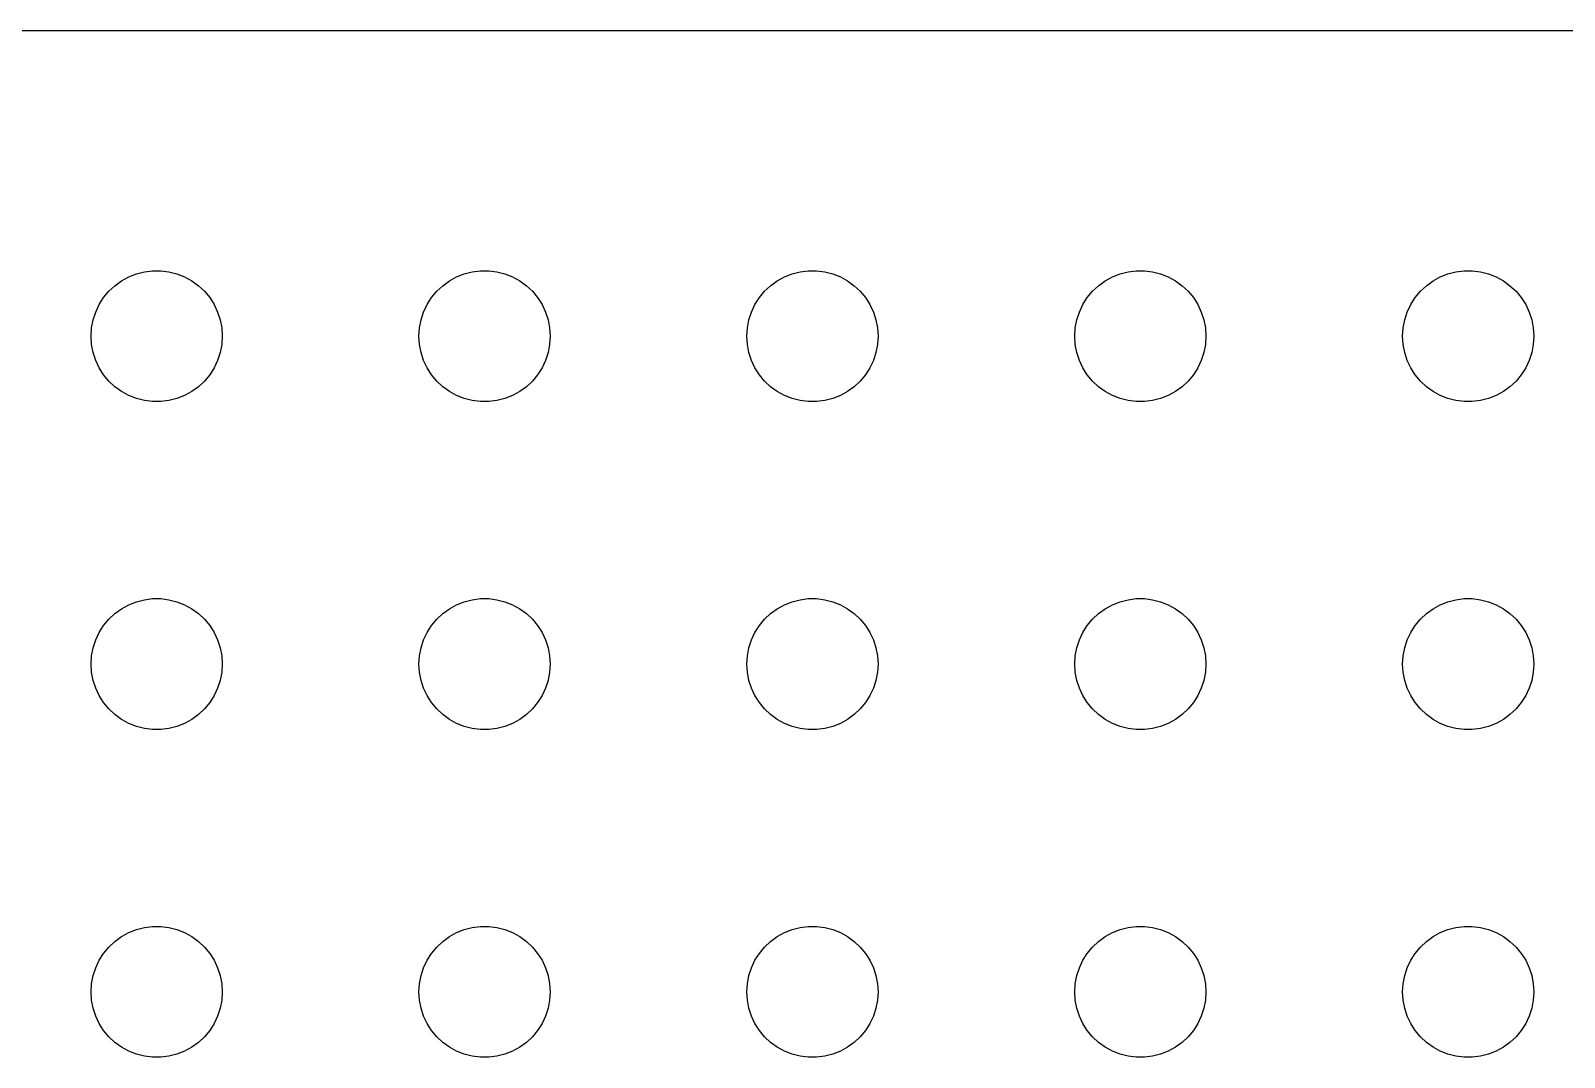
# Model space of a CAD drawing. Header units: metres. Extents: x -134 to 134, y 176 to 394.
# Drawn here: x 64.62 to 99.7, y 256.5 to 279.99 of the extents above; entities that cross this region are included whole.
import ezdxf

# ---------------------------------------------------------------- set-up
doc = ezdxf.new("R2010")
doc.units = ezdxf.units.M

msp = doc.modelspace()

# ---------------------------------------------------------------- linework, layer by layer
for p, q in [((129.814, 279.99), (-129.814, 279.99)), ((66.6963, 274.266), (66.8613, 274.357)), ((66.8613, 274.357), (67.0365, 274.427)), ((67.0365, 274.427), (67.2189, 274.473)), ((67.2189, 274.473), (67.4058, 274.497)), ((67.4058, 274.497), (67.5942, 274.497)), ((67.5942, 274.497), (67.7811, 274.473)), ((67.7811, 274.473), (67.9635, 274.427)), ((67.9635, 274.427), (68.1387, 274.357)), ((68.1387, 274.357), (68.3037, 274.266)), ((74.1963, 274.266), (74.3613, 274.357)), ((74.3613, 274.357), (74.5365, 274.427)), ((74.5365, 274.427), (74.7189, 274.473)), ((74.7189, 274.473), (74.9058, 274.497)), ((74.9058, 274.497), (75.0942, 274.497)), ((75.0942, 274.497), (75.2811, 274.473)), ((75.2811, 274.473), (75.4635, 274.427)), ((75.4635, 274.427), (75.6387, 274.357)), ((75.6387, 274.357), (75.8037, 274.266)), ((81.6963, 274.266), (81.8613, 274.357)), ((81.8613, 274.357), (82.0365, 274.427)), ((82.0365, 274.427), (82.2189, 274.473)), ((82.2189, 274.473), (82.4058, 274.497)), ((82.4058, 274.497), (82.5942, 274.497)), ((82.5942, 274.497), (82.7811, 274.473)), ((82.7811, 274.473), (82.9635, 274.427)), ((82.9635, 274.427), (83.1387, 274.357)), ((83.1387, 274.357), (83.3037, 274.266)), ((89.1963, 274.266), (89.3613, 274.357)), ((89.3613, 274.357), (89.5365, 274.427)), ((89.5365, 274.427), (89.7189, 274.473)), ((89.7189, 274.473), (89.9058, 274.497)), ((89.9058, 274.497), (90.0942, 274.497)), ((90.0942, 274.497), (90.2811, 274.473)), ((90.2811, 274.473), (90.4635, 274.427)), ((90.4635, 274.427), (90.6387, 274.357)), ((90.6387, 274.357), (90.8037, 274.266)), ((96.6963, 274.266), (96.8613, 274.357)), ((96.8613, 274.357), (97.0365, 274.427)), ((97.0365, 274.427), (97.2189, 274.473)), ((97.2189, 274.473), (97.4058, 274.497)), ((97.4058, 274.497), (97.5942, 274.497)), ((97.5942, 274.497), (97.7811, 274.473)), ((97.7811, 274.473), (97.9635, 274.427)), ((97.9635, 274.427), (98.1387, 274.357)), ((98.1387, 274.357), (98.3037, 274.266)), ((66.2865, 273.882), (66.4065, 274.027)), ((66.4065, 274.027), (66.5439, 274.156)), ((66.5439, 274.156), (66.6963, 274.266)), ((68.3037, 274.266), (68.4561, 274.156)), ((68.4561, 274.156), (68.5934, 274.027)), ((68.5934, 274.027), (68.7135, 273.882)), ((73.7865, 273.882), (73.9065, 274.027)), ((73.9065, 274.027), (74.0439, 274.156)), ((74.0439, 274.156), (74.1963, 274.266)), ((75.8037, 274.266), (75.9561, 274.156)), ((75.9561, 274.156), (76.0934, 274.027)), ((76.0934, 274.027), (76.2135, 273.882)), ((81.2865, 273.882), (81.4065, 274.027)), ((81.4065, 274.027), (81.5439, 274.156)), ((81.5439, 274.156), (81.6963, 274.266)), ((83.3037, 274.266), (83.4561, 274.156)), ((83.4561, 274.156), (83.5934, 274.027)), ((83.5934, 274.027), (83.7135, 273.882)), ((88.7865, 273.882), (88.9065, 274.027)), ((88.9065, 274.027), (89.0439, 274.156)), ((89.0439, 274.156), (89.1963, 274.266)), ((90.8037, 274.266), (90.9561, 274.156)), ((90.9561, 274.156), (91.0934, 274.027)), ((91.0934, 274.027), (91.2135, 273.882)), ((96.2865, 273.882), (96.4065, 274.027)), ((96.4065, 274.027), (96.5439, 274.156)), ((96.5439, 274.156), (96.6963, 274.266)), ((98.3037, 274.266), (98.4561, 274.156)), ((98.4561, 274.156), (98.5934, 274.027)), ((98.5934, 274.027), (98.7135, 273.882)), ((66.1053, 273.552), (66.1855, 273.723)), ((66.1855, 273.723), (66.2865, 273.882)), ((68.7135, 273.882), (68.8145, 273.723)), ((68.8145, 273.723), (68.8947, 273.552)), ((73.6053, 273.552), (73.6855, 273.723)), ((73.6855, 273.723), (73.7865, 273.882)), ((76.2135, 273.882), (76.3145, 273.723)), ((76.3145, 273.723), (76.3947, 273.552)), ((81.1053, 273.552), (81.1855, 273.723)), ((81.1855, 273.723), (81.2865, 273.882)), ((83.7135, 273.882), (83.8145, 273.723)), ((83.8145, 273.723), (83.8947, 273.552)), ((88.6053, 273.552), (88.6855, 273.723)), ((88.6855, 273.723), (88.7865, 273.882)), ((91.2135, 273.882), (91.3145, 273.723)), ((91.3145, 273.723), (91.3947, 273.552)), ((96.1053, 273.552), (96.1855, 273.723)), ((96.1855, 273.723), (96.2865, 273.882)), ((98.7135, 273.882), (98.8145, 273.723)), ((98.8145, 273.723), (98.8947, 273.552)), ((66.0118, 273.188), (66.0471, 273.373)), ((66.0471, 273.373), (66.1053, 273.552)), ((68.8947, 273.552), (68.9529, 273.373)), ((68.9529, 273.373), (68.9882, 273.188)), ((73.5118, 273.188), (73.5471, 273.373)), ((73.5471, 273.373), (73.6053, 273.552)), ((76.3947, 273.552), (76.4529, 273.373)), ((76.4529, 273.373), (76.4882, 273.188)), ((81.0118, 273.188), (81.0471, 273.373)), ((81.0471, 273.373), (81.1053, 273.552)), ((83.8947, 273.552), (83.9529, 273.373)), ((83.9529, 273.373), (83.9882, 273.188)), ((88.5118, 273.188), (88.5471, 273.373)), ((88.5471, 273.373), (88.6053, 273.552)), ((91.3947, 273.552), (91.4529, 273.373)), ((91.4529, 273.373), (91.4882, 273.188)), ((96.0118, 273.188), (96.0471, 273.373)), ((96.0471, 273.373), (96.1053, 273.552)), ((98.8947, 273.552), (98.9529, 273.373)), ((98.9529, 273.373), (98.9882, 273.188)), ((66, 273), (66.0118, 273.188)), ((66.0118, 272.812), (66, 273)), ((68.9882, 273.188), (69, 273)), ((69, 273), (68.9882, 272.812)), ((73.5, 273), (73.5118, 273.188)), ((73.5118, 272.812), (73.5, 273)), ((76.4882, 273.188), (76.5, 273)), ((76.5, 273), (76.4882, 272.812)), ((81, 273), (81.0118, 273.188)), ((81.0118, 272.812), (81, 273)), ((83.9882, 273.188), (84, 273)), ((84, 273), (83.9882, 272.812)), ((88.5, 273), (88.5118, 273.188)), ((88.5118, 272.812), (88.5, 273)), ((91.4882, 273.188), (91.5, 273)), ((91.5, 273), (91.4882, 272.812)), ((96, 273), (96.0118, 273.188)), ((96.0118, 272.812), (96, 273)), ((98.9882, 273.188), (99, 273)), ((99, 273), (98.9882, 272.812)), ((66.0471, 272.627), (66.0118, 272.812)), ((66.1053, 272.448), (66.0471, 272.627)), ((68.9529, 272.627), (68.8947, 272.448)), ((68.9882, 272.812), (68.9529, 272.627)), ((73.5471, 272.627), (73.5118, 272.812)), ((73.6053, 272.448), (73.5471, 272.627)), ((76.4529, 272.627), (76.3947, 272.448)), ((76.4882, 272.812), (76.4529, 272.627)), ((81.0471, 272.627), (81.0118, 272.812)), ((81.1053, 272.448), (81.0471, 272.627)), ((83.9529, 272.627), (83.8947, 272.448)), ((83.9882, 272.812), (83.9529, 272.627)), ((88.5471, 272.627), (88.5118, 272.812)), ((88.6053, 272.448), (88.5471, 272.627)), ((91.4529, 272.627), (91.3947, 272.448)), ((91.4882, 272.812), (91.4529, 272.627)), ((96.0471, 272.627), (96.0118, 272.812)), ((96.1053, 272.448), (96.0471, 272.627)), ((98.9529, 272.627), (98.8947, 272.448)), ((98.9882, 272.812), (98.9529, 272.627)), ((66.1855, 272.277), (66.1053, 272.448)), ((66.2865, 272.118), (66.1855, 272.277)), ((68.8145, 272.277), (68.7135, 272.118)), ((68.8947, 272.448), (68.8145, 272.277)), ((73.6855, 272.277), (73.6053, 272.448)), ((73.7865, 272.118), (73.6855, 272.277)), ((76.3145, 272.277), (76.2135, 272.118)), ((76.3947, 272.448), (76.3145, 272.277)), ((81.1855, 272.277), (81.1053, 272.448)), ((81.2865, 272.118), (81.1855, 272.277)), ((83.8145, 272.277), (83.7135, 272.118)), ((83.8947, 272.448), (83.8145, 272.277)), ((88.6855, 272.277), (88.6053, 272.448)), ((88.7865, 272.118), (88.6855, 272.277)), ((91.3145, 272.277), (91.2135, 272.118)), ((91.3947, 272.448), (91.3145, 272.277)), ((96.1855, 272.277), (96.1053, 272.448)), ((96.2865, 272.118), (96.1855, 272.277)), ((98.8145, 272.277), (98.7135, 272.118)), ((98.8947, 272.448), (98.8145, 272.277)), ((66.4065, 271.973), (66.2865, 272.118)), ((66.5439, 271.844), (66.4065, 271.973)), ((68.5934, 271.973), (68.4561, 271.844)), ((68.7135, 272.118), (68.5934, 271.973)), ((73.9065, 271.973), (73.7865, 272.118)), ((74.0439, 271.844), (73.9065, 271.973)), ((76.0934, 271.973), (75.9561, 271.844)), ((76.2135, 272.118), (76.0934, 271.973)), ((81.4065, 271.973), (81.2865, 272.118)), ((81.5439, 271.844), (81.4065, 271.973)), ((83.5934, 271.973), (83.4561, 271.844)), ((83.7135, 272.118), (83.5934, 271.973)), ((88.9065, 271.973), (88.7865, 272.118)), ((89.0439, 271.844), (88.9065, 271.973)), ((91.0934, 271.973), (90.9561, 271.844)), ((91.2135, 272.118), (91.0934, 271.973)), ((96.4065, 271.973), (96.2865, 272.118)), ((96.5439, 271.844), (96.4065, 271.973)), ((98.5934, 271.973), (98.4561, 271.844)), ((98.7135, 272.118), (98.5934, 271.973)), ((66.6963, 271.734), (66.5439, 271.844)), ((66.8613, 271.643), (66.6963, 271.734)), ((67.0365, 271.573), (66.8613, 271.643)), ((67.2189, 271.527), (67.0365, 271.573)), ((67.9635, 271.573), (67.7811, 271.527)), ((68.1387, 271.643), (67.9635, 271.573)), ((68.3037, 271.734), (68.1387, 271.643)), ((68.4561, 271.844), (68.3037, 271.734)), ((74.1963, 271.734), (74.0439, 271.844)), ((74.3613, 271.643), (74.1963, 271.734)), ((74.5365, 271.573), (74.3613, 271.643)), ((74.7189, 271.527), (74.5365, 271.573)), ((75.4635, 271.573), (75.2811, 271.527)), ((75.6387, 271.643), (75.4635, 271.573)), ((75.8037, 271.734), (75.6387, 271.643)), ((75.9561, 271.844), (75.8037, 271.734)), ((81.6963, 271.734), (81.5439, 271.844)), ((81.8613, 271.643), (81.6963, 271.734)), ((82.0365, 271.573), (81.8613, 271.643)), ((82.2189, 271.527), (82.0365, 271.573)), ((82.9635, 271.573), (82.7811, 271.527)), ((83.1387, 271.643), (82.9635, 271.573)), ((83.3037, 271.734), (83.1387, 271.643)), ((83.4561, 271.844), (83.3037, 271.734)), ((89.1963, 271.734), (89.0439, 271.844)), ((89.3613, 271.643), (89.1963, 271.734)), ((89.5365, 271.573), (89.3613, 271.643)), ((89.7189, 271.527), (89.5365, 271.573)), ((90.4635, 271.573), (90.2811, 271.527)), ((90.6387, 271.643), (90.4635, 271.573)), ((90.8037, 271.734), (90.6387, 271.643)), ((90.9561, 271.844), (90.8037, 271.734)), ((96.6963, 271.734), (96.5439, 271.844)), ((96.8613, 271.643), (96.6963, 271.734)), ((97.0365, 271.573), (96.8613, 271.643)), ((97.2189, 271.527), (97.0365, 271.573)), ((97.9635, 271.573), (97.7811, 271.527)), ((98.1387, 271.643), (97.9635, 271.573)), ((98.3037, 271.734), (98.1387, 271.643)), ((98.4561, 271.844), (98.3037, 271.734)), ((67.4058, 271.503), (67.2189, 271.527)), ((67.5942, 271.503), (67.4058, 271.503)), ((67.7811, 271.527), (67.5942, 271.503)), ((74.9058, 271.503), (74.7189, 271.527)), ((75.0942, 271.503), (74.9058, 271.503)), ((75.2811, 271.527), (75.0942, 271.503)), ((82.4058, 271.503), (82.2189, 271.527)), ((82.5942, 271.503), (82.4058, 271.503)), ((82.7811, 271.527), (82.5942, 271.503)), ((89.9058, 271.503), (89.7189, 271.527)), ((90.0942, 271.503), (89.9058, 271.503)), ((90.2811, 271.527), (90.0942, 271.503)), ((97.4058, 271.503), (97.2189, 271.527)), ((97.5942, 271.503), (97.4058, 271.503)), ((97.7811, 271.527), (97.5942, 271.503)), ((67.0365, 266.927), (67.2189, 266.973)), ((67.2189, 266.973), (67.4058, 266.997)), ((67.4058, 266.997), (67.5942, 266.997)), ((67.5942, 266.997), (67.7811, 266.973)), ((67.7811, 266.973), (67.9635, 266.927)), ((74.5365, 266.927), (74.7189, 266.973)), ((74.7189, 266.973), (74.9058, 266.997)), ((74.9058, 266.997), (75.0942, 266.997)), ((75.0942, 266.997), (75.2811, 266.973)), ((75.2811, 266.973), (75.4635, 266.927)), ((82.0365, 266.927), (82.2189, 266.973)), ((82.2189, 266.973), (82.4058, 266.997)), ((82.4058, 266.997), (82.5942, 266.997)), ((82.5942, 266.997), (82.7811, 266.973)), ((82.7811, 266.973), (82.9635, 266.927)), ((89.5365, 266.927), (89.7189, 266.973)), ((89.7189, 266.973), (89.9058, 266.997)), ((89.9058, 266.997), (90.0942, 266.997)), ((90.0942, 266.997), (90.2811, 266.973)), ((90.2811, 266.973), (90.4635, 266.927)), ((97.0365, 266.927), (97.2189, 266.973)), ((97.2189, 266.973), (97.4058, 266.997)), ((97.4058, 266.997), (97.5942, 266.997)), ((97.5942, 266.997), (97.7811, 266.973)), ((97.7811, 266.973), (97.9635, 266.927)), ((66.4065, 266.527), (66.5439, 266.656)), ((66.5439, 266.656), (66.6963, 266.766)), ((66.6963, 266.766), (66.8613, 266.857)), ((66.8613, 266.857), (67.0365, 266.927)), ((67.9635, 266.927), (68.1387, 266.857)), ((68.1387, 266.857), (68.3037, 266.766)), ((68.3037, 266.766), (68.4561, 266.656)), ((68.4561, 266.656), (68.5934, 266.527)), ((73.9065, 266.527), (74.0439, 266.656)), ((74.0439, 266.656), (74.1963, 266.766)), ((74.1963, 266.766), (74.3613, 266.857)), ((74.3613, 266.857), (74.5365, 266.927)), ((75.4635, 266.927), (75.6387, 266.857)), ((75.6387, 266.857), (75.8037, 266.766)), ((75.8037, 266.766), (75.9561, 266.656)), ((75.9561, 266.656), (76.0934, 266.527)), ((81.4065, 266.527), (81.5439, 266.656)), ((81.5439, 266.656), (81.6963, 266.766)), ((81.6963, 266.766), (81.8613, 266.857)), ((81.8613, 266.857), (82.0365, 266.927)), ((82.9635, 266.927), (83.1387, 266.857)), ((83.1387, 266.857), (83.3037, 266.766)), ((83.3037, 266.766), (83.4561, 266.656)), ((83.4561, 266.656), (83.5934, 266.527)), ((88.9065, 266.527), (89.0439, 266.656)), ((89.0439, 266.656), (89.1963, 266.766)), ((89.1963, 266.766), (89.3613, 266.857)), ((89.3613, 266.857), (89.5365, 266.927)), ((90.4635, 266.927), (90.6387, 266.857)), ((90.6387, 266.857), (90.8037, 266.766)), ((90.8037, 266.766), (90.9561, 266.656)), ((90.9561, 266.656), (91.0934, 266.527)), ((96.4065, 266.527), (96.5439, 266.656)), ((96.5439, 266.656), (96.6963, 266.766)), ((96.6963, 266.766), (96.8613, 266.857)), ((96.8613, 266.857), (97.0365, 266.927)), ((97.9635, 266.927), (98.1387, 266.857)), ((98.1387, 266.857), (98.3037, 266.766)), ((98.3037, 266.766), (98.4561, 266.656)), ((98.4561, 266.656), (98.5934, 266.527)), ((66.1855, 266.223), (66.2865, 266.382)), ((66.2865, 266.382), (66.4065, 266.527)), ((68.5934, 266.527), (68.7135, 266.382)), ((68.7135, 266.382), (68.8145, 266.223)), ((73.6855, 266.223), (73.7865, 266.382)), ((73.7865, 266.382), (73.9065, 266.527)), ((76.0934, 266.527), (76.2135, 266.382)), ((76.2135, 266.382), (76.3145, 266.223)), ((81.1855, 266.223), (81.2865, 266.382)), ((81.2865, 266.382), (81.4065, 266.527)), ((83.5934, 266.527), (83.7135, 266.382)), ((83.7135, 266.382), (83.8145, 266.223)), ((88.6855, 266.223), (88.7865, 266.382)), ((88.7865, 266.382), (88.9065, 266.527)), ((91.0934, 266.527), (91.2135, 266.382)), ((91.2135, 266.382), (91.3145, 266.223)), ((96.1855, 266.223), (96.2865, 266.382)), ((96.2865, 266.382), (96.4065, 266.527)), ((98.5934, 266.527), (98.7135, 266.382)), ((98.7135, 266.382), (98.8145, 266.223)), ((66.0471, 265.873), (66.1053, 266.052)), ((66.1053, 266.052), (66.1855, 266.223)), ((68.8145, 266.223), (68.8947, 266.052)), ((68.8947, 266.052), (68.9529, 265.873)), ((73.5471, 265.873), (73.6053, 266.052)), ((73.6053, 266.052), (73.6855, 266.223)), ((76.3145, 266.223), (76.3947, 266.052)), ((76.3947, 266.052), (76.4529, 265.873)), ((81.0471, 265.873), (81.1053, 266.052)), ((81.1053, 266.052), (81.1855, 266.223)), ((83.8145, 266.223), (83.8947, 266.052)), ((83.8947, 266.052), (83.9529, 265.873)), ((88.5471, 265.873), (88.6053, 266.052)), ((88.6053, 266.052), (88.6855, 266.223)), ((91.3145, 266.223), (91.3947, 266.052)), ((91.3947, 266.052), (91.4529, 265.873)), ((96.0471, 265.873), (96.1053, 266.052)), ((96.1053, 266.052), (96.1855, 266.223)), ((98.8145, 266.223), (98.8947, 266.052)), ((98.8947, 266.052), (98.9529, 265.873)), ((66, 265.5), (66.0118, 265.688)), ((66.0118, 265.688), (66.0471, 265.873)), ((68.9529, 265.873), (68.9882, 265.688)), ((68.9882, 265.688), (69, 265.5)), ((73.5, 265.5), (73.5118, 265.688)), ((73.5118, 265.688), (73.5471, 265.873)), ((76.4529, 265.873), (76.4882, 265.688)), ((76.4882, 265.688), (76.5, 265.5)), ((81, 265.5), (81.0118, 265.688)), ((81.0118, 265.688), (81.0471, 265.873)), ((83.9529, 265.873), (83.9882, 265.688)), ((83.9882, 265.688), (84, 265.5)), ((88.5, 265.5), (88.5118, 265.688)), ((88.5118, 265.688), (88.5471, 265.873)), ((91.4529, 265.873), (91.4882, 265.688)), ((91.4882, 265.688), (91.5, 265.5)), ((96, 265.5), (96.0118, 265.688)), ((96.0118, 265.688), (96.0471, 265.873)), ((98.9529, 265.873), (98.9882, 265.688)), ((98.9882, 265.688), (99, 265.5)), ((66.0118, 265.312), (66, 265.5)), ((66.0471, 265.127), (66.0118, 265.312)), ((68.9882, 265.312), (68.9529, 265.127)), ((69, 265.5), (68.9882, 265.312)), ((73.5118, 265.312), (73.5, 265.5)), ((73.5471, 265.127), (73.5118, 265.312)), ((76.4882, 265.312), (76.4529, 265.127)), ((76.5, 265.5), (76.4882, 265.312)), ((81.0118, 265.312), (81, 265.5)), ((81.0471, 265.127), (81.0118, 265.312)), ((83.9882, 265.312), (83.9529, 265.127)), ((84, 265.5), (83.9882, 265.312)), ((88.5118, 265.312), (88.5, 265.5)), ((88.5471, 265.127), (88.5118, 265.312)), ((91.4882, 265.312), (91.4529, 265.127)), ((91.5, 265.5), (91.4882, 265.312)), ((96.0118, 265.312), (96, 265.5)), ((96.0471, 265.127), (96.0118, 265.312)), ((98.9882, 265.312), (98.9529, 265.127)), ((99, 265.5), (98.9882, 265.312)), ((66.1053, 264.948), (66.0471, 265.127)), ((66.1855, 264.777), (66.1053, 264.948)), ((68.8947, 264.948), (68.8145, 264.777)), ((68.9529, 265.127), (68.8947, 264.948)), ((73.6053, 264.948), (73.5471, 265.127)), ((73.6855, 264.777), (73.6053, 264.948)), ((76.3947, 264.948), (76.3145, 264.777)), ((76.4529, 265.127), (76.3947, 264.948)), ((81.1053, 264.948), (81.0471, 265.127)), ((81.1855, 264.777), (81.1053, 264.948)), ((83.8947, 264.948), (83.8145, 264.777)), ((83.9529, 265.127), (83.8947, 264.948)), ((88.6053, 264.948), (88.5471, 265.127)), ((88.6855, 264.777), (88.6053, 264.948)), ((91.3947, 264.948), (91.3145, 264.777)), ((91.4529, 265.127), (91.3947, 264.948)), ((96.1053, 264.948), (96.0471, 265.127)), ((96.1855, 264.777), (96.1053, 264.948)), ((98.8947, 264.948), (98.8145, 264.777)), ((98.9529, 265.127), (98.8947, 264.948)), ((66.2865, 264.618), (66.1855, 264.777)), ((66.4065, 264.473), (66.2865, 264.618)), ((68.7135, 264.618), (68.5934, 264.473)), ((68.8145, 264.777), (68.7135, 264.618)), ((73.7865, 264.618), (73.6855, 264.777)), ((73.9065, 264.473), (73.7865, 264.618)), ((76.2135, 264.618), (76.0934, 264.473)), ((76.3145, 264.777), (76.2135, 264.618)), ((81.2865, 264.618), (81.1855, 264.777)), ((81.4065, 264.473), (81.2865, 264.618)), ((83.7135, 264.618), (83.5934, 264.473)), ((83.8145, 264.777), (83.7135, 264.618)), ((88.7865, 264.618), (88.6855, 264.777)), ((88.9065, 264.473), (88.7865, 264.618)), ((91.2135, 264.618), (91.0934, 264.473)), ((91.3145, 264.777), (91.2135, 264.618)), ((96.2865, 264.618), (96.1855, 264.777)), ((96.4065, 264.473), (96.2865, 264.618)), ((98.7135, 264.618), (98.5934, 264.473)), ((98.8145, 264.777), (98.7135, 264.618)), ((66.5439, 264.344), (66.4065, 264.473)), ((66.6963, 264.234), (66.5439, 264.344)), ((66.8613, 264.143), (66.6963, 264.234)), ((68.3037, 264.234), (68.1387, 264.143)), ((68.4561, 264.344), (68.3037, 264.234)), ((68.5934, 264.473), (68.4561, 264.344)), ((74.0439, 264.344), (73.9065, 264.473)), ((74.1963, 264.234), (74.0439, 264.344)), ((74.3613, 264.143), (74.1963, 264.234)), ((75.8037, 264.234), (75.6387, 264.143)), ((75.9561, 264.344), (75.8037, 264.234)), ((76.0934, 264.473), (75.9561, 264.344)), ((81.5439, 264.344), (81.4065, 264.473)), ((81.6963, 264.234), (81.5439, 264.344)), ((81.8613, 264.143), (81.6963, 264.234)), ((83.3037, 264.234), (83.1387, 264.143)), ((83.4561, 264.344), (83.3037, 264.234)), ((83.5934, 264.473), (83.4561, 264.344)), ((89.0439, 264.344), (88.9065, 264.473)), ((89.1963, 264.234), (89.0439, 264.344)), ((89.3613, 264.143), (89.1963, 264.234)), ((90.8037, 264.234), (90.6387, 264.143)), ((90.9561, 264.344), (90.8037, 264.234)), ((91.0934, 264.473), (90.9561, 264.344)), ((96.5439, 264.344), (96.4065, 264.473)), ((96.6963, 264.234), (96.5439, 264.344)), ((96.8613, 264.143), (96.6963, 264.234)), ((98.3037, 264.234), (98.1387, 264.143)), ((98.4561, 264.344), (98.3037, 264.234)), ((98.5934, 264.473), (98.4561, 264.344)), ((67.0365, 264.073), (66.8613, 264.143)), ((67.2189, 264.027), (67.0365, 264.073)), ((67.4058, 264.003), (67.2189, 264.027)), ((67.5942, 264.003), (67.4058, 264.003)), ((67.7811, 264.027), (67.5942, 264.003)), ((67.9635, 264.073), (67.7811, 264.027)), ((68.1387, 264.143), (67.9635, 264.073)), ((74.5365, 264.073), (74.3613, 264.143)), ((74.7189, 264.027), (74.5365, 264.073)), ((74.9058, 264.003), (74.7189, 264.027)), ((75.0942, 264.003), (74.9058, 264.003)), ((75.2811, 264.027), (75.0942, 264.003)), ((75.4635, 264.073), (75.2811, 264.027)), ((75.6387, 264.143), (75.4635, 264.073)), ((82.0365, 264.073), (81.8613, 264.143)), ((82.2189, 264.027), (82.0365, 264.073)), ((82.4058, 264.003), (82.2189, 264.027)), ((82.5942, 264.003), (82.4058, 264.003)), ((82.7811, 264.027), (82.5942, 264.003)), ((82.9635, 264.073), (82.7811, 264.027)), ((83.1387, 264.143), (82.9635, 264.073)), ((89.5365, 264.073), (89.3613, 264.143)), ((89.7189, 264.027), (89.5365, 264.073)), ((89.9058, 264.003), (89.7189, 264.027)), ((90.0942, 264.003), (89.9058, 264.003)), ((90.2811, 264.027), (90.0942, 264.003)), ((90.4635, 264.073), (90.2811, 264.027)), ((90.6387, 264.143), (90.4635, 264.073)), ((97.0365, 264.073), (96.8613, 264.143)), ((97.2189, 264.027), (97.0365, 264.073)), ((97.4058, 264.003), (97.2189, 264.027)), ((97.5942, 264.003), (97.4058, 264.003)), ((97.7811, 264.027), (97.5942, 264.003)), ((97.9635, 264.073), (97.7811, 264.027)), ((98.1387, 264.143), (97.9635, 264.073)), ((66.5439, 259.156), (66.6963, 259.266)), ((66.6963, 259.266), (66.8613, 259.357)), ((66.8613, 259.357), (67.0365, 259.427)), ((67.0365, 259.427), (67.2189, 259.473)), ((67.2189, 259.473), (67.4058, 259.497)), ((67.4058, 259.497), (67.5942, 259.497)), ((67.5942, 259.497), (67.7811, 259.473)), ((67.7811, 259.473), (67.9635, 259.427)), ((67.9635, 259.427), (68.1387, 259.357)), ((68.1387, 259.357), (68.3037, 259.266)), ((68.3037, 259.266), (68.4561, 259.156)), ((74.0439, 259.156), (74.1963, 259.266)), ((74.1963, 259.266), (74.3613, 259.357)), ((74.3613, 259.357), (74.5365, 259.427)), ((74.5365, 259.427), (74.7189, 259.473)), ((74.7189, 259.473), (74.9058, 259.497)), ((74.9058, 259.497), (75.0942, 259.497)), ((75.0942, 259.497), (75.2811, 259.473)), ((75.2811, 259.473), (75.4635, 259.427)), ((75.4635, 259.427), (75.6387, 259.357)), ((75.6387, 259.357), (75.8037, 259.266)), ((75.8037, 259.266), (75.9561, 259.156)), ((81.5439, 259.156), (81.6963, 259.266)), ((81.6963, 259.266), (81.8613, 259.357)), ((81.8613, 259.357), (82.0365, 259.427)), ((82.0365, 259.427), (82.2189, 259.473)), ((82.2189, 259.473), (82.4058, 259.497)), ((82.4058, 259.497), (82.5942, 259.497)), ((82.5942, 259.497), (82.7811, 259.473)), ((82.7811, 259.473), (82.9635, 259.427)), ((82.9635, 259.427), (83.1387, 259.357)), ((83.1387, 259.357), (83.3037, 259.266)), ((83.3037, 259.266), (83.4561, 259.156)), ((89.0439, 259.156), (89.1963, 259.266)), ((89.1963, 259.266), (89.3613, 259.357)), ((89.3613, 259.357), (89.5365, 259.427)), ((89.5365, 259.427), (89.7189, 259.473)), ((89.7189, 259.473), (89.9058, 259.497)), ((89.9058, 259.497), (90.0942, 259.497)), ((90.0942, 259.497), (90.2811, 259.473)), ((90.2811, 259.473), (90.4635, 259.427)), ((90.4635, 259.427), (90.6387, 259.357)), ((90.6387, 259.357), (90.8037, 259.266)), ((90.8037, 259.266), (90.9561, 259.156)), ((96.5439, 259.156), (96.6963, 259.266)), ((96.6963, 259.266), (96.8613, 259.357)), ((96.8613, 259.357), (97.0365, 259.427)), ((97.0365, 259.427), (97.2189, 259.473)), ((97.2189, 259.473), (97.4058, 259.497)), ((97.4058, 259.497), (97.5942, 259.497)), ((97.5942, 259.497), (97.7811, 259.473)), ((97.7811, 259.473), (97.9635, 259.427)), ((97.9635, 259.427), (98.1387, 259.357)), ((98.1387, 259.357), (98.3037, 259.266)), ((98.3037, 259.266), (98.4561, 259.156)), ((66.2865, 258.882), (66.4065, 259.027)), ((66.4065, 259.027), (66.5439, 259.156)), ((68.4561, 259.156), (68.5934, 259.027)), ((68.5934, 259.027), (68.7135, 258.882)), ((73.7865, 258.882), (73.9065, 259.027)), ((73.9065, 259.027), (74.0439, 259.156)), ((75.9561, 259.156), (76.0934, 259.027)), ((76.0934, 259.027), (76.2135, 258.882)), ((81.2865, 258.882), (81.4065, 259.027)), ((81.4065, 259.027), (81.5439, 259.156)), ((83.4561, 259.156), (83.5934, 259.027)), ((83.5934, 259.027), (83.7135, 258.882)), ((88.7865, 258.882), (88.9065, 259.027)), ((88.9065, 259.027), (89.0439, 259.156)), ((90.9561, 259.156), (91.0934, 259.027)), ((91.0934, 259.027), (91.2135, 258.882)), ((96.2865, 258.882), (96.4065, 259.027)), ((96.4065, 259.027), (96.5439, 259.156)), ((98.4561, 259.156), (98.5934, 259.027)), ((98.5934, 259.027), (98.7135, 258.882)), ((66.0471, 258.373), (66.1053, 258.552)), ((66.1053, 258.552), (66.1855, 258.723)), ((66.1855, 258.723), (66.2865, 258.882)), ((68.7135, 258.882), (68.8145, 258.723)), ((68.8145, 258.723), (68.8947, 258.552)), ((68.8947, 258.552), (68.9529, 258.373)), ((73.5471, 258.373), (73.6053, 258.552)), ((73.6053, 258.552), (73.6855, 258.723)), ((73.6855, 258.723), (73.7865, 258.882)), ((76.2135, 258.882), (76.3145, 258.723)), ((76.3145, 258.723), (76.3947, 258.552)), ((76.3947, 258.552), (76.4529, 258.373)), ((81.0471, 258.373), (81.1053, 258.552)), ((81.1053, 258.552), (81.1855, 258.723)), ((81.1855, 258.723), (81.2865, 258.882)), ((83.7135, 258.882), (83.8145, 258.723)), ((83.8145, 258.723), (83.8947, 258.552)), ((83.8947, 258.552), (83.9529, 258.373)), ((88.5471, 258.373), (88.6053, 258.552)), ((88.6053, 258.552), (88.6855, 258.723)), ((88.6855, 258.723), (88.7865, 258.882)), ((91.2135, 258.882), (91.3145, 258.723)), ((91.3145, 258.723), (91.3947, 258.552)), ((91.3947, 258.552), (91.4529, 258.373)), ((96.0471, 258.373), (96.1053, 258.552)), ((96.1053, 258.552), (96.1855, 258.723)), ((96.1855, 258.723), (96.2865, 258.882)), ((98.7135, 258.882), (98.8145, 258.723)), ((98.8145, 258.723), (98.8947, 258.552)), ((98.8947, 258.552), (98.9529, 258.373)), ((66.0118, 258.188), (66.0471, 258.373)), ((68.9529, 258.373), (68.9882, 258.188)), ((73.5118, 258.188), (73.5471, 258.373)), ((76.4529, 258.373), (76.4882, 258.188)), ((81.0118, 258.188), (81.0471, 258.373)), ((83.9529, 258.373), (83.9882, 258.188)), ((88.5118, 258.188), (88.5471, 258.373)), ((91.4529, 258.373), (91.4882, 258.188)), ((96.0118, 258.188), (96.0471, 258.373)), ((98.9529, 258.373), (98.9882, 258.188)), ((66, 258), (66.0118, 258.188)), ((66.0118, 257.812), (66, 258)), ((68.9882, 258.188), (69, 258)), ((69, 258), (68.9882, 257.812)), ((73.5, 258), (73.5118, 258.188)), ((73.5118, 257.812), (73.5, 258)), ((76.4882, 258.188), (76.5, 258)), ((76.5, 258), (76.4882, 257.812)), ((81, 258), (81.0118, 258.188)), ((81.0118, 257.812), (81, 258)), ((83.9882, 258.188), (84, 258)), ((84, 258), (83.9882, 257.812)), ((88.5, 258), (88.5118, 258.188)), ((88.5118, 257.812), (88.5, 258)), ((91.4882, 258.188), (91.5, 258)), ((91.5, 258), (91.4882, 257.812)), ((96, 258), (96.0118, 258.188)), ((96.0118, 257.812), (96, 258)), ((98.9882, 258.188), (99, 258)), ((99, 258), (98.9882, 257.812)), ((66.0471, 257.627), (66.0118, 257.812)), ((66.1053, 257.448), (66.0471, 257.627)), ((68.9529, 257.627), (68.8947, 257.448)), ((68.9882, 257.812), (68.9529, 257.627)), ((73.5471, 257.627), (73.5118, 257.812)), ((73.6053, 257.448), (73.5471, 257.627)), ((76.4529, 257.627), (76.3947, 257.448)), ((76.4882, 257.812), (76.4529, 257.627)), ((81.0471, 257.627), (81.0118, 257.812)), ((81.1053, 257.448), (81.0471, 257.627)), ((83.9529, 257.627), (83.8947, 257.448)), ((83.9882, 257.812), (83.9529, 257.627)), ((88.5471, 257.627), (88.5118, 257.812)), ((88.6053, 257.448), (88.5471, 257.627)), ((91.4529, 257.627), (91.3947, 257.448)), ((91.4882, 257.812), (91.4529, 257.627)), ((96.0471, 257.627), (96.0118, 257.812)), ((96.1053, 257.448), (96.0471, 257.627)), ((98.9529, 257.627), (98.8947, 257.448)), ((98.9882, 257.812), (98.9529, 257.627)), ((66.1855, 257.277), (66.1053, 257.448)), ((66.2865, 257.118), (66.1855, 257.277)), ((68.8145, 257.277), (68.7135, 257.118)), ((68.8947, 257.448), (68.8145, 257.277)), ((73.6855, 257.277), (73.6053, 257.448)), ((73.7865, 257.118), (73.6855, 257.277)), ((76.3145, 257.277), (76.2135, 257.118)), ((76.3947, 257.448), (76.3145, 257.277)), ((81.1855, 257.277), (81.1053, 257.448)), ((81.2865, 257.118), (81.1855, 257.277)), ((83.8145, 257.277), (83.7135, 257.118)), ((83.8947, 257.448), (83.8145, 257.277)), ((88.6855, 257.277), (88.6053, 257.448)), ((88.7865, 257.118), (88.6855, 257.277)), ((91.3145, 257.277), (91.2135, 257.118)), ((91.3947, 257.448), (91.3145, 257.277)), ((96.1855, 257.277), (96.1053, 257.448)), ((96.2865, 257.118), (96.1855, 257.277)), ((98.8145, 257.277), (98.7135, 257.118)), ((98.8947, 257.448), (98.8145, 257.277)), ((66.4065, 256.973), (66.2865, 257.118)), ((66.5439, 256.844), (66.4065, 256.973)), ((66.6963, 256.734), (66.5439, 256.844)), ((68.4561, 256.844), (68.3037, 256.734)), ((68.5934, 256.973), (68.4561, 256.844)), ((68.7135, 257.118), (68.5934, 256.973)), ((73.9065, 256.973), (73.7865, 257.118)), ((74.0439, 256.844), (73.9065, 256.973)), ((74.1963, 256.734), (74.0439, 256.844)), ((75.9561, 256.844), (75.8037, 256.734)), ((76.0934, 256.973), (75.9561, 256.844)), ((76.2135, 257.118), (76.0934, 256.973)), ((81.4065, 256.973), (81.2865, 257.118)), ((81.5439, 256.844), (81.4065, 256.973)), ((81.6963, 256.734), (81.5439, 256.844)), ((83.4561, 256.844), (83.3037, 256.734)), ((83.5934, 256.973), (83.4561, 256.844)), ((83.7135, 257.118), (83.5934, 256.973)), ((88.9065, 256.973), (88.7865, 257.118)), ((89.0439, 256.844), (88.9065, 256.973)), ((89.1963, 256.734), (89.0439, 256.844)), ((90.9561, 256.844), (90.8037, 256.734)), ((91.0934, 256.973), (90.9561, 256.844)), ((91.2135, 257.118), (91.0934, 256.973)), ((96.4065, 256.973), (96.2865, 257.118)), ((96.5439, 256.844), (96.4065, 256.973)), ((96.6963, 256.734), (96.5439, 256.844)), ((98.4561, 256.844), (98.3037, 256.734)), ((98.5934, 256.973), (98.4561, 256.844)), ((98.7135, 257.118), (98.5934, 256.973)), ((66.8613, 256.643), (66.6963, 256.734)), ((67.0365, 256.573), (66.8613, 256.643)), ((67.2189, 256.527), (67.0365, 256.573)), ((67.4058, 256.503), (67.2189, 256.527)), ((67.5942, 256.503), (67.4058, 256.503)), ((67.7811, 256.527), (67.5942, 256.503)), ((67.9635, 256.573), (67.7811, 256.527)), ((68.1387, 256.643), (67.9635, 256.573)), ((68.3037, 256.734), (68.1387, 256.643)), ((74.3613, 256.643), (74.1963, 256.734)), ((74.5365, 256.573), (74.3613, 256.643)), ((74.7189, 256.527), (74.5365, 256.573)), ((74.9058, 256.503), (74.7189, 256.527)), ((75.0942, 256.503), (74.9058, 256.503)), ((75.2811, 256.527), (75.0942, 256.503)), ((75.4635, 256.573), (75.2811, 256.527)), ((75.6387, 256.643), (75.4635, 256.573)), ((75.8037, 256.734), (75.6387, 256.643)), ((81.8613, 256.643), (81.6963, 256.734)), ((82.0365, 256.573), (81.8613, 256.643)), ((82.2189, 256.527), (82.0365, 256.573)), ((82.4058, 256.503), (82.2189, 256.527)), ((82.5942, 256.503), (82.4058, 256.503)), ((82.7811, 256.527), (82.5942, 256.503)), ((82.9635, 256.573), (82.7811, 256.527)), ((83.1387, 256.643), (82.9635, 256.573)), ((83.3037, 256.734), (83.1387, 256.643)), ((89.3613, 256.643), (89.1963, 256.734)), ((89.5365, 256.573), (89.3613, 256.643)), ((89.7189, 256.527), (89.5365, 256.573)), ((89.9058, 256.503), (89.7189, 256.527)), ((90.0942, 256.503), (89.9058, 256.503)), ((90.2811, 256.527), (90.0942, 256.503)), ((90.4635, 256.573), (90.2811, 256.527)), ((90.6387, 256.643), (90.4635, 256.573)), ((90.8037, 256.734), (90.6387, 256.643)), ((96.8613, 256.643), (96.6963, 256.734)), ((97.0365, 256.573), (96.8613, 256.643)), ((97.2189, 256.527), (97.0365, 256.573)), ((97.4058, 256.503), (97.2189, 256.527)), ((97.5942, 256.503), (97.4058, 256.503)), ((97.7811, 256.527), (97.5942, 256.503)), ((97.9635, 256.573), (97.7811, 256.527)), ((98.1387, 256.643), (97.9635, 256.573)), ((98.3037, 256.734), (98.1387, 256.643))]:
    msp.add_line(p, q)

doc.saveas('drawing.dxf')
